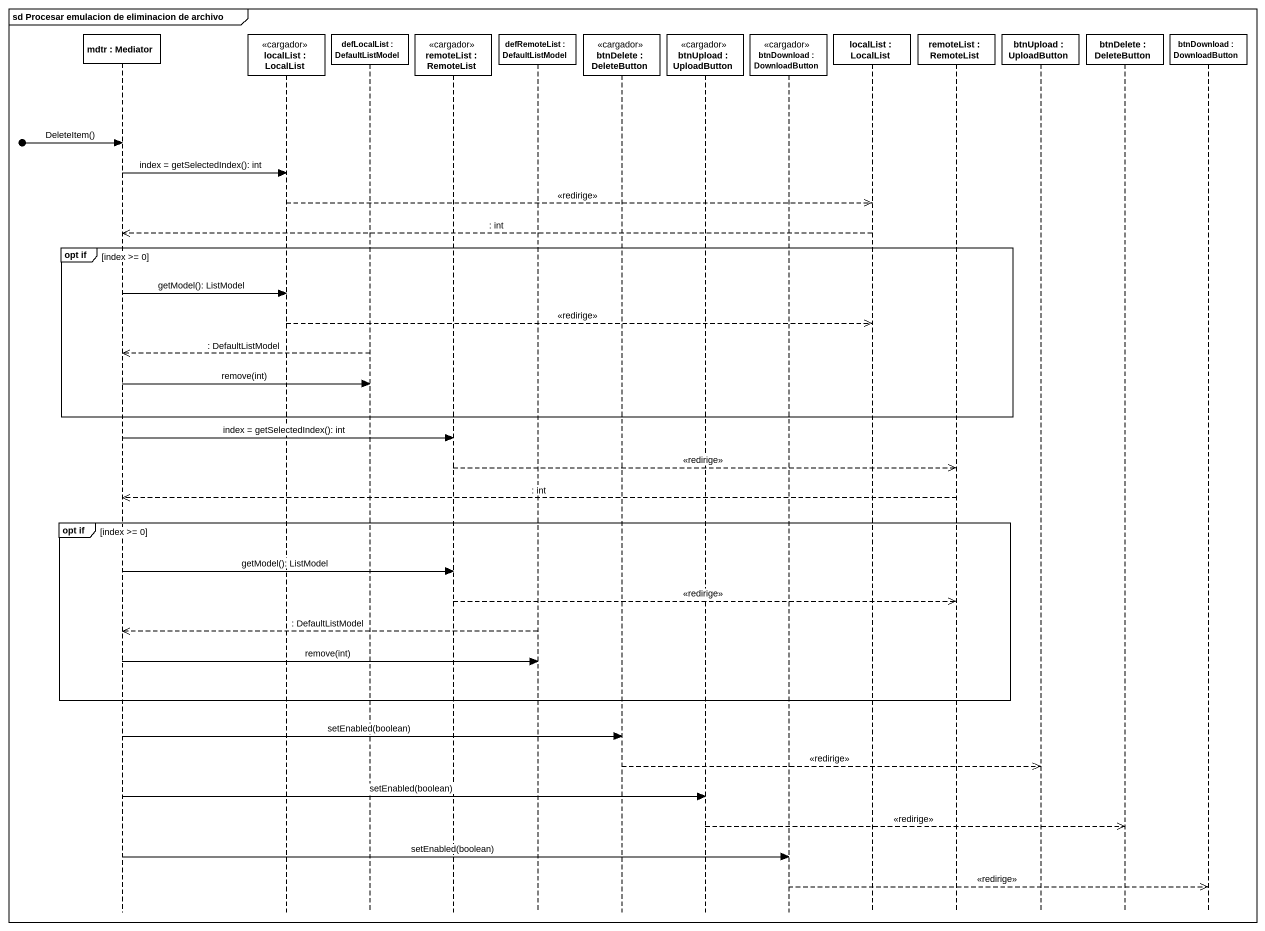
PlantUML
@startuml
mainframe sd Procesar emulacion de eliminacion de archivo
hide footbox
participant "mdtr : Mediator" as mdtr
participant "localList : LocalList" as localList <<cargador>>
participant "defLocalList : DefaultListModel" as defLocalList
participant "remoteList : RemoteList" as remoteList <<cargador>>
participant "defRemoteList : DefaultListModel" as defRemoteList
participant "btnDelete : DeleteButton" as btnDelete <<cargador>>
participant "btnUpload : UploadButton" as btnUpload <<cargador>>
participant "btnDownload : DownloadButton" as btnDownload <<cargador>>
participant "localList : LocalList" as localList_2
participant "remoteList : RemoteList" as remoteList_2
participant "btnUpload : UploadButton" as btnUpload_2
participant "btnDelete : DeleteButton" as btnDelete_2
participant "btnDownload : DownloadButton" as btnDownload_2

[o-> mdtr : DeleteItem()
mdtr -> localList : index = getSelectedIndex(): int
localList -->> localList_2 : <<redirige>>
localList_2 -->> mdtr : : int
group opt if [index >= 0]
  mdtr -> localList : getModel(): ListModel
  localList -->> localList_2 : <<redirige>>
  defLocalList -->> mdtr : : DefaultListModel
  mdtr -> defLocalList : remove(int)
end
mdtr -> remoteList : index = getSelectedIndex(): int
remoteList -->> remoteList_2 : <<redirige>>
remoteList_2 -->> mdtr : : int
group opt if [index >= 0]
  mdtr -> remoteList : getModel(): ListModel
  remoteList -->> remoteList_2 : <<redirige>>
  defRemoteList -->> mdtr : : DefaultListModel
  mdtr -> defRemoteList : remove(int)
end
mdtr -> btnDelete : setEnabled(boolean)
btnDelete -->> btnUpload_2 : <<redirige>>
mdtr -> btnUpload : setEnabled(boolean)
btnUpload -->> btnDelete_2 : <<redirige>>
mdtr -> btnDownload : setEnabled(boolean)
btnDownload -->> btnDownload_2 : <<redirige>>
@enduml
